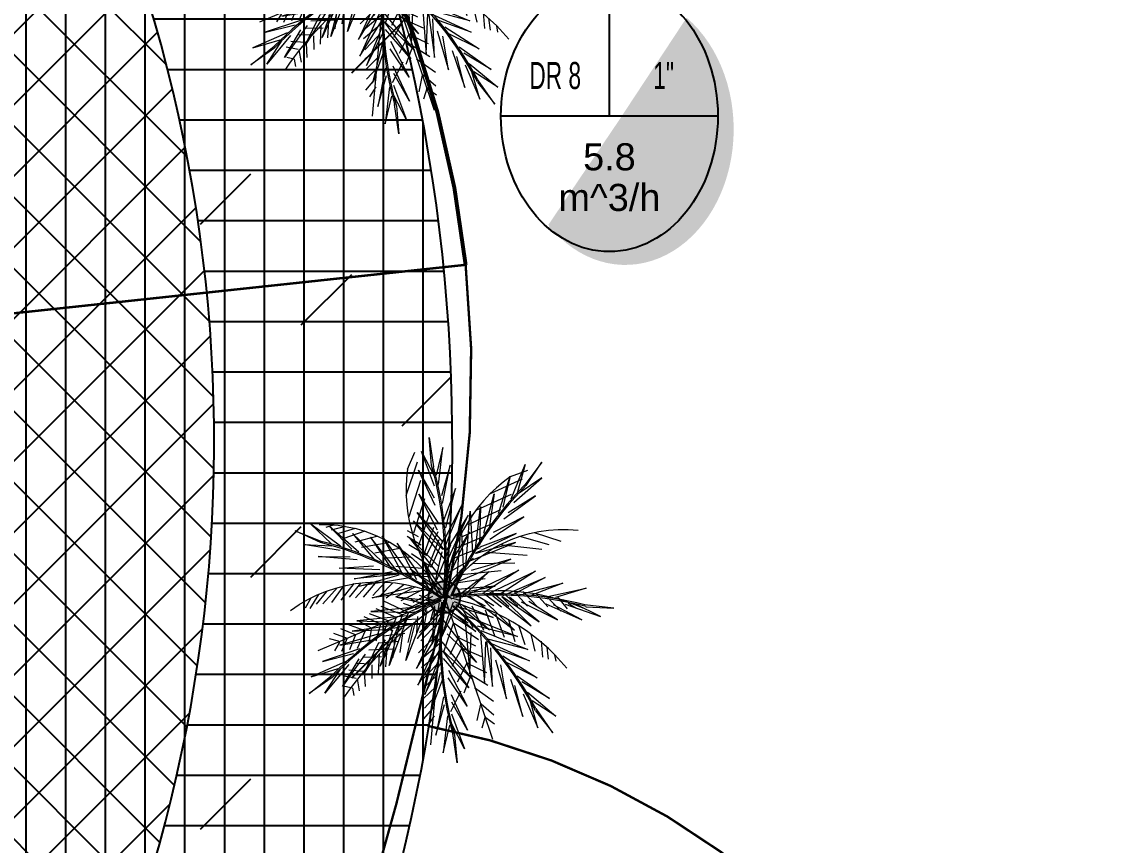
# Model space of a CAD drawing. Extents: x 671027 to 671614, y 802418 to 802669.
# Drawn here: x 671313.44 to 671327.09, y 802475.92 to 802486.3 of the extents above; entities that cross this region are included whole.
import ezdxf
from ezdxf.enums import TextEntityAlignment as Align

# ---------------------------------------------------------------- set-up
doc = ezdxf.new("R2010")
doc.units = 0
for name, color, linetype in [('Bubbler 110', 1, 'Continuous'), ('drip line', 7, 'Continuous'), ('L-VALV-NOTN', 7, 'Continuous'), ('Pipe-Lateral-10 Bars-32mm', 7, 'Continuous'), ('Pipe-Lateral-10 Bars-50mm', 7, 'Continuous'), ('ROAD BORDER', 7, 'Continuous'), ('Roads boundry', 7, 'Continuous'), ('shrubs-Gc', 7, 'Continuous')]:
    doc.layers.add(name, color=color, linetype=linetype)
doc.layers.add('palm bltshardia', color=8, linetype='Continuous', lineweight=15)
doc.styles.get("Standard").update_dxf_attribs({"font": 'arial.ttf'})
doc.linetypes.add('32mm', pattern='A,0.5,-0.2,["32mm",Standard,S=0.1,R=0,X=-0.1,Y=-0.05],-0.5', length=1.2)
doc.linetypes.add('50mm', pattern='A,0.5,-0.2,["50mm",Standard,S=0.1,R=0,X=-0.1,Y=-0.05],-0.5', length=1.2)
pattern_1 = [(90, (0, 0), (-0.5, 0), [])]

# ---------------------------------------------------------------- blocks, each defined once
blk = doc.blocks.new('aer')
at = {"layer": 'palm bltshardia', "color": 60}
for p, q in [((-0.891, 1.136, -0.051), (-0.879, 1.331, -0.051)), ((-0.255, 1.133, -0.051), (-0.058, 1.356, -0.051)), ((-0.81, 0.872, -0.051), (-0.819, 1.243, -0.051)), ((-0.278, 0.753, -0.051), (-0.062, 1.138, -0.051)), ((-0.277, 0.977, -0.051), (-0.076, 1.224, -0.051)), ((-0.707, 0.675, -0.051), (-0.718, 1.075, -0.051)), ((-0.258, 0.596, -0.051), (-0.065, 0.972, -0.051)), ((-0.603, 0.53, -0.051), (-0.613, 0.908, -0.051)), ((-0.21, 0.41, -0.051), (-0.041, 0.821, -0.051)), ((1.011, 0.826, -0.051), (1.077, 0.81, -0.051)), ((-0.51, 0.415, -0.051), (-0.513, 0.771, -0.051)), ((0.825, 0.752, -0.051), (0.985, 0.699, -0.051)), ((0.904, 0.782, -0.051), (1.026, 0.747, -0.051)), ((-0.425, 0.295, -0.051), (-0.425, 0.655, -0.051)), ((-0.149, 0.254, -0.051), (-0.025, 0.658, -0.051)), ((0.575, 0.6, -0.051), (0.788, 0.582, -0.051)), ((0.714, 0.682, -0.051), (0.895, 0.65, -0.051)), ((-0.339, 0.232, -0.051), (-0.331, 0.554, -0.051)), ((-0.095, 0.15, -0.051), (-0.012, 0.47, -0.051)), ((0.48, 0.526, -0.051), (0.717, 0.496, -0.051)), ((-0.217, 0.114, -0.051), (-0.257, 0.443, -0.051)), ((0.29, 0.343, -0.051), (0.575, 0.325, -0.051)), ((0.371, 0.427, -0.051), (0.632, 0.412, -0.051)), ((-1.388, 0.173, -0.051), (-1.523, 0.314, -0.051)), ((-1.139, 0.052, -0.051), (-1.417, 0.299, -0.051)), ((-0.925, -0.006, -0.051), (-1.225, 0.258, -0.051)), ((0.196, 0.228, -0.051), (0.479, 0.242, -0.051)), ((-0.748, -0.029, -0.051), (-1.032, 0.221, -0.051)), ((-0.6, -0.038, -0.051), (-0.863, 0.202, -0.051)), ((-0.454, -0.058, -0.051), (-0.718, 0.187, -0.051)), ((-0.349, -0.038, -0.051), (-0.579, 0.187, -0.051)), ((-0.18, -0.029, -0.051), (-0.449, 0.166, -0.051)), ((0.119, 0.117, -0.051), (0.41, 0.15, -0.051))]:
    blk.add_line(p, q, dxfattribs=at)
at = {"layer": 'palm bltshardia', "elevation": -0.051}
for points in [[(-0.74, 1.253), (-0.9, 1.5), (-0.747, 1.23)], [(0.677, 1.327), (0.807, 1.59), (0.653, 1.32)], [(-1.325, 0.422), (-1.605, 0.513), (-1.304, 0.434)], [(1.474, 0.41), (1.758, 0.487), (1.454, 0.424)], [(1.37, -0.471), (1.65, -0.562), (1.35, -0.483)], [(-1.038, -0.969), (-1.257, -1.165), (-1.038, -0.945)], [(0.31, -1.415), (0.371, -1.703), (0.289, -1.403)]]:
    blk.add_lwpolyline(points, dxfattribs=at)
at = {"layer": 'palm bltshardia', "color": 52, "elevation": -0.051}
for points in [[(-0.629, 1.061), (-0.748, 1.433), (-0.692, 1.141)], [(0.421, 1.002), (0.498, 1.407), (0.461, 1.073)], [(-0.674, 1.05), (-0.948, 1.329), (-0.715, 1.143)], [(0.484, 0.952), (0.786, 1.232), (0.523, 1.022)], [(-0.372, 0.679), (-0.449, 1.098), (-0.424, 0.739)], [(0.226, 0.576), (0.227, 1.052), (0.262, 0.648)], [(-0.243, 0.4), (-0.234, 0.912), (-0.291, 0.483)], [(-0.455, 0.644), (-0.79, 0.908), (-0.484, 0.718)], [(0.073, 0.241), (0.046, 0.832), (0.12, 0.405)], [(0.228, 0.559), (0.631, 0.814), (0.27, 0.628)], [(-1.112, 0.409), (-1.451, 0.603), (-1.212, 0.425)], [(-0.251, 0.358), (-0.722, 0.605), (-0.315, 0.456)], [(-0.334, 0.177), (-0.694, 0.569), (-0.446, 0.214)], [(0.472, 0.216), (0.851, 0.589), (0.585, 0.247)], [(1.26, 0.408), (1.609, 0.585), (1.361, 0.419)], [(-0.664, 0.301), (-1.004, 0.558), (-0.742, 0.31)], [(0.009, 0.105), (0.103, 0.536), (-0.019, 0.164)], [(0.094, 0.247), (0.608, 0.539), (0.207, 0.374)], [(0.807, 0.324), (1.16, 0.563), (0.886, 0.329)], [(-1.111, 0.363), (-1.501, 0.383), (-1.204, 0.404)], [(-0.02, 0.001), (-0.243, 0.382), (-0.081, 0.025)], [(0.083, 0.078), (0.397, 0.386), (0.148, 0.085)], [(1.257, 0.363), (1.648, 0.363), (1.352, 0.399)], [(-0.675, 0.212), (-1.1, 0.179), (-0.747, 0.247)], [(0.814, 0.234), (1.237, 0.18), (0.887, 0.265)], [(-0.373, 0.158), (-0.866, 0.018), (-0.465, 0.183)], [(0.069, -0.039), (0.462, 0.162), (0.133, -0.051)], [(0.51, 0.195), (0.995, 0.031), (0.603, 0.216)], [(-0.024, -0.011), (-0.416, -0.211), (-0.088, 0.002)], [(-0.021, -0.049), (-0.462, -0.051), (-0.073, -0.09)], [(0.022, -0.075), (-0.197, -0.458), (0.031, -0.14)], [(-0.013, -0.058), (-0.035, -0.498), (-0.056, -0.107)], [(0.034, -0.072), (0.404, -0.312), (0.055, -0.134)], [(0.066, -0.051), (0.288, -0.432), (0.127, -0.075)], [(0.419, -0.208), (0.911, -0.068), (0.511, -0.233)], [(0.38, -0.226), (0.739, -0.618), (0.491, -0.263)], [(-0.33, -0.233), (-0.849, -0.348), (-0.418, -0.311)], [(-0.334, -0.276), (-0.459, -0.773), (-0.402, -0.343)], [(0.721, -0.261), (1.146, -0.229), (0.792, -0.296)], [(0.027, -0.435), (-0.133, -0.942), (0.05, -0.549)], [(0.709, -0.351), (1.049, -0.607), (0.788, -0.36)], [(1.156, -0.413), (1.547, -0.432), (1.249, -0.453)], [(-0.603, -0.456), (-0.995, -0.622), (-0.65, -0.52)], [(-0.531, -0.511), (-0.716, -0.895), (-0.597, -0.555)], [(0.062, -0.459), (0.43, -0.816), (0.087, -0.551)], [(1.157, -0.458), (1.496, -0.653), (1.257, -0.474)], [(-0.92, -0.79), (-1.258, -0.987), (-0.984, -0.869)], [(0.084, -0.782), (0.031, -1.205), (0.115, -0.855)], [(0.167, -0.748), (0.408, -1.099), (0.172, -0.827)], [(-0.88, -0.812), (-1.092, -1.141), (-0.961, -0.873)], [(0.214, -1.224), (0.216, -1.615), (0.251, -1.319)], [(0.254, -1.2), (0.432, -1.548), (0.265, -1.301)]]:
    blk.add_lwpolyline(points, dxfattribs=at)
at = {"layer": 'palm bltshardia', "color": 64, "elevation": -0.051}
for points in [[(0.566, 1.137), (0.83, 1.426), (0.604, 1.231)], [(-0.51, 0.897), (-0.602, 1.299), (-0.551, 0.966)], [(0.292, 0.778), (0.353, 1.2), (0.342, 0.84)], [(-0.585, 0.868), (-0.897, 1.137), (-0.626, 0.937)], [(-0.298, 0.478), (-0.317, 0.955), (-0.337, 0.549)], [(0.146, 0.458), (0.125, 0.989), (0.199, 0.563)], [(0.364, 0.723), (0.688, 0.999), (0.39, 0.798)], [(-0.095, 0.207), (-0.091, 0.798), (-0.148, 0.369)], [(-0.313, 0.485), (-0.726, 0.725), (-0.358, 0.553)], [(0.187, 0.472), (0.635, 0.72), (0.235, 0.555)], [(-0.913, 0.369), (-1.252, 0.602), (-0.99, 0.392)], [(1.059, 0.379), (1.41, 0.595), (1.138, 0.398)], [(-0.474, 0.204), (-0.81, 0.542), (-0.55, 0.23)], [(-0.1, 0.185), (-0.625, 0.458), (-0.218, 0.308)], [(-0.129, 0.074), (-0.526, 0.513), (-0.278, 0.157)], [(0.047, 0.113), (-0.064, 0.539), (0.073, 0.172)], [(0.262, 0.124), (0.681, 0.542), (0.415, 0.2)], [(0.612, 0.236), (0.966, 0.557), (0.69, 0.258)], [(-0.922, 0.289), (-1.334, 0.276), (-1, 0.312)], [(0.119, 0.08), (0.5, 0.3), (0.143, 0.14)], [(0.601, 0.224), (1.061, 0.097), (0.681, 0.239)], [(1.065, 0.298), (1.475, 0.264), (1.143, 0.317)], [(-0.463, 0.191), (-0.929, 0.088), (-0.541, 0.21)], [(0.281, 0.113), (0.843, -0.071), (0.451, 0.114)], [(-0.148, 0.064), (-0.719, -0.091), (-0.319, 0.074)], [(0.083, 0.065), (0.409, -0.232), (0.148, 0.06)], [(0.194, -0.113), (0.765, 0.041), (0.364, -0.124)], [(-0.139, -0.107), (-0.717, -0.231), (-0.285, -0.194)], [(-0.139, -0.129), (-0.291, -0.7), (-0.234, -0.271)], [(0.013, -0.206), (-0.168, -0.769), (0.015, -0.376)], [(0.032, -0.217), (0.451, -0.634), (0.108, -0.37)], [(0.175, -0.124), (0.572, -0.562), (0.324, -0.207)], [(0.509, -0.24), (0.974, -0.138), (0.587, -0.26)], [(-0.424, -0.34), (-0.884, -0.463), (-0.484, -0.393)], [(-0.407, -0.338), (-0.551, -0.792), (-0.463, -0.396)], [(0.519, -0.254), (0.856, -0.591), (0.596, -0.279)], [(0.967, -0.338), (1.379, -0.325), (1.045, -0.361)], [(0.958, -0.419), (1.298, -0.652), (1.036, -0.441)], [(0.079, -0.553), (0.401, -0.905), (0.101, -0.631)], [(-0.786, -0.638), (-1.158, -0.815), (-0.845, -0.694)], [(0.073, -0.569), (-0.052, -1.029), (0.088, -0.648)], [(-0.721, -0.686), (-0.916, -1.049), (-0.78, -0.742)], [(0.223, -1), (0.44, -1.35), (0.242, -1.078)], [(0.149, -1.032), (0.117, -1.442), (0.168, -1.11)]]:
    blk.add_lwpolyline(points, dxfattribs=at)
at = {"layer": 'palm bltshardia', "color": 13, "elevation": -0.051}
for points in [[(0.679, 1.294, 0.163977), (0.009, 0.019, -5.135633)], [(-0.891, 1.136, 0.234869), (0.008, 0.007, 2.6185)], [(1.191, 0.889, 0.174923), (0.009, 0.019, -4.874429)], [(-1.388, 0.173, 0.234869), (0.051, 0.063, 2.6185)]]:
    blk.add_lwpolyline(points, format="xyb", dxfattribs=at)
at = {"layer": 'palm bltshardia', "color": 60, "elevation": -0.051}
for points in [[(0.57, 1.168), (0.645, 1.225)], [(0.406, 0.989), (0.614, 1.066)], [(0.459, 1.092), (0.619, 1.137)], [(0.346, 0.901), (0.522, 0.958)], [(0.268, 0.782), (0.488, 0.862)], [(0.232, 0.696), (0.429, 0.764)], [(0.15, 0.486), (0.355, 0.584)], [(0.192, 0.581), (0.389, 0.672)], [(0.113, 0.39), (0.329, 0.511)], [(0.048, 0.193), (0.251, 0.359)], [(0.092, 0.302), (0.284, 0.444)], [(-0.344, -0.005), (-0.564, 0.236)], [(-0.198, -0.001), (-0.478, 0.278)], [(-0.476, 0.001), (-0.659, 0.21)], [(0.132, -0.016), (0.347, 0.123)], [(0.29, -0.013), (0.55, 0.155)], [(-0.476, 0.001), (-0.651, -0.125)], [(0.436, -0.04), (0.597, 0.101)], [(0.555, -0.049), (0.726, 0.112)], [(0.724, -0.058), (0.9, 0.095)], [(0.858, -0.062), (1.03, 0.056)], [(0.997, -0.081), (1.205, 0.046)], [(-0.688, 0), (-0.795, -0.082)], [(-0.598, -0.007), (-0.74, -0.106)], [(-0.344, -0.005), (-0.553, -0.137)], [(-0.367, -0.091), (-0.498, -0.341)], [(-0.251, -0.055), (-0.363, -0.254)], [(-0.147, -0.032), (-0.263, -0.217)], [(-0.001, -0.11), (-0.118, -0.234)], [(-0.094, -0.105), (-0.081, -0.326)], [(0.103, -0.075), (0.236, -0.386)], [(0.189, -0.097), (0.322, -0.407)], [(0.29, -0.023), (0.519, -0.229)], [(0.437, -0.019), (0.574, -0.184)], [(0.556, -0.029), (0.699, -0.215)], [(0.724, -0.048), (0.874, -0.227)], [(0.857, -0.065), (1.008, -0.209)], [(1.18, -0.085), (1.34, -0.007)], [(1.18, -0.094), (1.325, -0.196)], [(1.32, -0.104), (1.43, -0.038)], [(1.32, -0.098), (1.418, -0.18)], [(-0.525, -0.157), (-0.625, -0.418)], [(-0.163, -0.164), (-0.144, -0.437)], [(-0.002, -0.222), (-0.116, -0.329)], [(-0.003, -0.151), (-0.028, -0.305)], [(0.042, -0.131), (0.164, -0.228)], [(0.06, -0.226), (0.195, -0.318)], [(0.305, -0.161), (0.429, -0.48)], [(0.425, -0.226), (0.506, -0.483)], [(-0.754, -0.298), (-0.822, -0.593)], [(-0.654, -0.229), (-0.713, -0.49)], [(-0.286, -0.34), (-0.232, -0.566)], [(-0.219, -0.243), (-0.203, -0.469)], [(-0.002, -0.308), (-0.108, -0.42)], [(0.047, -0.233), (0.01, -0.392)], [(0.112, -0.327), (0.049, -0.488)], [(0.075, -0.338), (0.231, -0.415)], [(0.522, -0.296), (0.588, -0.511)], [(0.974, -0.228), (1.131, -0.415)], [(-0.864, -0.39), (-0.901, -0.638)], [(-0.353, -0.437), (-0.28, -0.608)], [(-0.002, -0.409), (-0.051, -0.459), (-0.22, -0.606)], [(-0.002, -0.409), (0.047, -0.459), (0.121, -0.528)], [(0.129, -0.42), (0.091, -0.619)], [(0.126, -0.419), (0.288, -0.539)], [(0.621, -0.36), (0.699, -0.542)], [(0.729, -0.411), (0.789, -0.581)], [(0.829, -0.453), (0.894, -0.625)], [(-0.966, -0.495), (-0.98, -0.727)], [(-0.388, -0.512), (-0.311, -0.683)], [(-0.002, -0.478), (-0.172, -0.649)], [(-0.002, -0.548), (-0.171, -0.706)], [(-0.002, -0.478), (0.102, -0.583)], [(-0.002, -0.548), (0.105, -0.657)], [(0.187, -0.532), (0.125, -0.75)], [(0.158, -0.54), (0.351, -0.659)], [(0.922, -0.499), (0.988, -0.649)], [(1.013, -0.55), (1.089, -0.703)], [(-1.094, -0.665), (-1.113, -0.814)], [(-1.032, -0.575), (-1.052, -0.757)], [(-0.446, -0.674), (-0.361, -0.861)], [(-0.435, -0.581), (-0.335, -0.782)], [(-0.003, -0.64), (-0.149, -0.79)], [(-0.003, -0.64), (0.116, -0.754)], [(0.239, -0.622), (0.171, -0.827)], [(0.181, -0.642), (0.37, -0.747)], [(1.102, -0.589), (1.171, -0.694)], [(-1.152, -0.763), (-1.161, -0.855)], [(-0.485, -0.747), (-0.393, -0.918)], [(-0.003, -0.726), (-0.14, -0.854)], [(-0.003, -0.726), (0.14, -0.841)], [(0.286, -0.717), (0.199, -0.946)], [(0.211, -0.744), (0.429, -0.854)], [(-0.505, -0.816), (-0.4, -1.009)], [(-0.002, -0.904), (-0.144, -1.051)], [(-0.003, -0.829), (-0.127, -0.93)], [(-0.004, -0.904), (0.136, -1.052)], [(-0.003, -0.829), (0.138, -0.925)], [(0.316, -0.854), (0.242, -1.038)], [(0.28, -0.865), (0.459, -0.951)], [(-0.534, -0.991), (-0.439, -1.198)], [(-0.519, -0.935), (-0.414, -1.11)], [(-0.003, -1.014), (-0.124, -1.13)], [(-0.005, -1.014), (0.116, -1.131)], [(0.341, -0.985), (0.28, -1.117)], [(0.351, -0.979), (0.485, -1.034)], [(-0.543, -1.113), (-0.461, -1.266)], [(-0.003, -1.106), (-0.107, -1.216)], [(-0.005, -1.106), (0.099, -1.216)], [(0.381, -1.09), (0.311, -1.222)], [(0.392, -1.083), (0.533, -1.133)], [(-0.547, -1.202), (-0.446, -1.344)], [(-0.003, -1.199), (-0.015, -1.204), (-0.072, -1.28)], [(-0.005, -1.199), (0.007, -1.204), (0.063, -1.28)], [(0.42, -1.186), (0.348, -1.292)], [(0.428, -1.18), (0.553, -1.209)], [(-0.541, -1.292), (-0.468, -1.389)], [(0.496, -1.263), (0.45, -1.328)], [(0.496, -1.263), (0.574, -1.28)]]:
    blk.add_lwpolyline(points, dxfattribs=at)
at = {"layer": 'palm bltshardia', "color": 13, "elevation": -0.051}
for points in [[(1.572, -0.121), (-0.008, 0.006)], [(-0.001, -0.009), (-0.005, -1.443)], [(0.023, -0.021), (1.368, -0.745)]]:
    blk.add_lwpolyline(points, dxfattribs=at)
at = {"layer": 'palm bltshardia', "color": 60, "elevation": -0.051}
blk.add_lwpolyline([(0.564, -1.395, -0.096681), (0.06, -0.134, 0.41346)], format="xyb", dxfattribs=at)
at = {"layer": 'palm bltshardia', "color": 15}
for centre, radius, start, end in [((2.757, 2.687, -0.051), 3.781, 202.2898, 223.5983), ((3.668, -0.983, -0.051), 3.795, 142.5718, 163.5983), ((3.668, -0.983, -0.051), 3.781, 142.2898, 163.5983), ((2.757, 2.687, -0.051), 3.795, 202.5718, 223.5983), ((-1.82, -3.326, -0.051), 3.781, 61.1603, 82.4687), ((-1.82, -3.326, -0.051), 3.795, 61.1603, 82.1867), ((1.778, -3.358, -0.051), 3.795, 94.9049, 115.9313), ((1.778, -3.358, -0.051), 3.781, 94.6228, 115.9313), ((1.96, -3.271, -0.051), 3.795, 121.1603, 142.1867), ((1.96, -3.271, -0.051), 3.781, 121.1603, 142.4687), ((3.803, 0.03, -0.051), 3.795, 181.1603, 202.1867), ((3.803, 0.03, -0.051), 3.781, 181.1603, 202.4687), ((1.866, 3.277, -0.051), 3.795, 241.1603, 262.1867), ((1.866, 3.277, -0.051), 3.781, 241.1603, 262.4687)]:
    blk.add_arc(centre, radius, start, end, dxfattribs=at)
at = {"layer": 'palm bltshardia', "color": 60, "extrusion": (0, 0, -1)}
for centre, major_axis, start_param, end_param in [((1.156, 0.858, -0.051), (0.869, -1.145), 1.597919, 2.736382), ((0.009, 0.019, -0.051), (-0.0166, -0.0126), 4.61587, 6.963033), ((1.019, -1.193, -0.051), (-1.248, -0.947), 0.42674, 1.511951)]:
    blk.add_ellipse(centre, major_axis=major_axis, ratio=1, start_param=start_param, end_param=end_param, dxfattribs=at)
at = {"layer": 'palm bltshardia', "color": 13, "extrusion": (0, 0, -1)}
blk.add_ellipse((0.106, -1.436, -0.051), major_axis=(0.863, -1.136), ratio=1, start_param=2.601404, end_param=3.68612, dxfattribs=at)
blk = doc.blocks.new('Bubbler 110')
at = {"layer": 'Bubbler 110'}
h = blk.add_hatch(color=1, dxfattribs=at)
h.dxf.hatch_style = 1
h.paths.add_polyline_path([(-0.2, 0, 1), (0.2, 0, 1)])
at = {"layer": 'Bubbler 110', "color": 7}
blk.add_circle((0, 0), 0.2, dxfattribs=at)
blk = doc.blocks.new('vnotation-4')
h = blk.add_hatch(color=256)
edge = h.paths.add_edge_path()
edge.add_ellipse((0, 0), major_axis=(0, 0.5), ratio=0.8, start_angle=151.2394, end_angle=321.1378)
edge.add_ellipse((0.0585, -0.049), major_axis=(0, 0.5), ratio=0.8, start_angle=141.1378, end_angle=331.2394, ccw=False)
for p, q in [((0, 0), (0, 0.5)), ((0.4, 0), (-0.4, 0))]:
    blk.add_line(p, q)
blk.add_ellipse((0, 0), major_axis=(0, 0.5), ratio=0.8, start_param=-3.141592653589793, end_param=3.141592653589793)
for tag, p in [('AA', (-0.2, 0.15)), ('2', (0.2, 0.15)), ('20', (0, -0.15)), ('GPM', (0, -0.3))]:
    blk.add_attdef(tag, text='', height=0.1).set_placement(p, align=Align.MIDDLE_CENTER)
at = {"flags": 1}
blk.add_attdef('WATERSOURCE/ZONEID', text='', height=0.005, dxfattribs=at).set_placement((0, 0), align=Align.MIDDLE_CENTER)

msp = doc.modelspace()

# ---------------------------------------------------------------- hatches: boundary and pattern name
at = {"layer": 'drip line', "true_color": 0xfecc66, "transparency": 33554585}
h = msp.add_hatch(dxfattribs=at)
h.set_pattern_fill('ANSI31', color=31, scale=4, angle=45)
h.set_pattern_definition(pattern_1)
h.paths.add_polyline_path([(671296.697, 802496.716, -0.110571), (671302.512, 802525.664, -0.131747), (671359.815, 802473.982, 0.003779), (671356.99, 802472.823, 0.125113), (671304.023, 802521.485, 0.098023), (671299.696, 802496.782, -0.642268), (671306.9, 802468.533, 0.080284), (671319.166, 802451.976, 0.003771), (671316.684, 802450.21, -0.07826), (671304.236, 802467.155, -0.356419), (671305.017, 802470.868, 0.642268), (671299.161, 802493.83, -0.356419)])
h = msp.add_hatch(dxfattribs=at)
h.set_pattern_fill('ANSI31', color=31, scale=4, angle=45)
h.set_pattern_definition(pattern_1)
h.paths.add_polyline_path([(671310.645, 802467.915, 0.073431), (671321.687, 802453.713, 0.003788), (671319.166, 802451.976, -0.080284), (671306.9, 802468.533, 0.642268), (671299.696, 802496.782, -0.098023), (671304.023, 802521.485, -0.125113), (671356.99, 802472.823, 0.003771), (671354.188, 802471.625, 0.117953), (671305.666, 802517.143, 0.074591), (671302.687, 802499.117, -0.551937)])
h = msp.add_hatch(dxfattribs=at)
h.set_pattern_fill('ANSI31', color=31, scale=4, angle=45)
h.set_pattern_definition(pattern_1)
h.paths.add_polyline_path([(671354.188, 802471.625, 0.003764), (671351.41, 802470.387, 0.110134), (671307.476, 802512.595, 0.049505), (671305.755, 802501.153, -0.485751), (671314.313, 802467.597, 0.067375), (671324.247, 802455.42, 0.003809), (671321.687, 802453.713, -0.073431), (671310.645, 802467.915, 0.551937), (671302.687, 802499.117, -0.074591), (671305.666, 802517.143, -0.117953)])
at = {"layer": 'shrubs-Gc'}
h = msp.add_hatch(dxfattribs=at)
h.set_pattern_fill('AR-SAND', color=219, scale=0.01125)
h.paths.add_polyline_path([(671296.697, 802496.716, -0.110571), (671302.512, 802525.664, -0.131747), (671359.815, 802473.982, 0.003779), (671356.99, 802472.823, 0.125113), (671304.023, 802521.485, 0.098023), (671299.696, 802496.782, -0.642268), (671306.9, 802468.533, 0.080284), (671319.166, 802451.976, 0.003771), (671316.684, 802450.21, -0.07826), (671304.236, 802467.155, -0.356419), (671305.017, 802470.868, 0.642268), (671299.161, 802493.83, -0.356419)])
h = msp.add_hatch(dxfattribs=at)
h.set_pattern_fill('ANSI37', color=74, scale=0.2)
h.paths.add_polyline_path([(671310.645, 802467.915, 0.073431), (671321.687, 802453.713, 0.003788), (671319.166, 802451.976, -0.080284), (671306.9, 802468.533, 0.642268), (671299.696, 802496.782, -0.098023), (671304.023, 802521.485, -0.125113), (671356.99, 802472.823, 0.003771), (671354.188, 802471.625, 0.117953), (671305.666, 802517.143, 0.074591), (671302.687, 802499.117, -0.551937)])
at = {"layer": 'shrubs-Gc', "linetype": 'ByBlock'}
h = msp.add_hatch(dxfattribs=at)
h.set_pattern_fill('DOLMIT', color=240, scale=0.1)
h.paths.add_polyline_path([(671354.188, 802471.625, 0.003764), (671351.41, 802470.387, 0.110134), (671307.476, 802512.595, 0.049505), (671305.755, 802501.153, -0.485751), (671314.313, 802467.597, 0.067375), (671324.247, 802455.42, 0.003809), (671321.687, 802453.713, -0.073431), (671310.645, 802467.915, 0.551937), (671302.687, 802499.117, -0.074591), (671305.666, 802517.143, -0.117953)])

# ---------------------------------------------------------------- linework, layer by layer
msp.add_arc((671234.794, 802392.973), 148.972, 32.94164, 62.96292)
at = {"color": 119}
for centre, radius, start, end in [((671234.794, 802392.973), 145.972, 32.94164, 61.6886), ((671234.794, 802392.973), 142.972, 32.94164, 60.28388), ((671234.794, 802392.973), 139.972, 33.57766, 58.71727), ((671296.839, 802481.01), 22.029, 322.4907, 66.1237), ((671296.839, 802481.01), 19.029, 316.5153, 72.0991)]:
    msp.add_arc(centre, radius, start, end, dxfattribs=at)
at = {"layer": 'Pipe-Lateral-10 Bars-32mm', "color": 5, "linetype": '32mm', "const_width": 0.03}
msp.add_lwpolyline([(671293.151, 802480.457), (671319.035, 802483.234)], dxfattribs=at)
msp.add_lwpolyline([(671319.035, 802483.234, -0.082569), (671318.791, 802479.021, -0.024611), (671316.657, 802471.369, -0.141174), (671314.412, 802467.436)], format="xyb", dxfattribs=at)
at = {"layer": 'Pipe-Lateral-10 Bars-32mm', "color": 5, "linetype": '32mm', "const_width": 0.03, "elevation": 0.017}
msp.add_lwpolyline([(671325.114, 802472.787), (671324.011, 802474.161, 0.179569), (671318.554, 802477.427, 0.7397)], format="xyb", dxfattribs=at)
at = {"layer": 'Pipe-Lateral-10 Bars-50mm', "color": 4, "linetype": '50mm', "const_width": 0.05}
msp.add_lwpolyline([(671317.205, 802489.415, -0.030516), (671318.036, 802487.004, -0.076258), (671319.035, 802483.234, -0.076258)], format="xyb", dxfattribs=at)
at = {"layer": 'ROAD BORDER'}
msp.add_arc((671435.025, 802286.505), 202, 84.94878, 135.55163, dxfattribs=at)
at = {"layer": 'ROAD BORDER', "color": 0}
msp.add_arc((671435.028, 802286.449), 199.75, 84.95776, 135.56061, dxfattribs=at)
msp.add_arc((671435.028, 802286.449), 199.75, 84.95776, 135.56061, dxfattribs=at)
at = {"layer": 'Roads boundry', "color": 3}
msp.add_lwpolyline([(671248.591, 802451.988, -0.061033), (671300.237, 802580.059, -0.480427), (671399.317, 802596.5), (671471.758, 802531.196, -0.720128), (671452.819, 802487.724, 0.224449), (671290.835, 802427.96, -0.764766), (671248.569, 802451.907)], format="xyb", close=True, dxfattribs=at)
at = {"layer": 'Roads boundry'}
msp.add_arc((671435.028, 802286.449), 199.75, 84.95776, 135.56061, dxfattribs=at)
msp.add_arc((671435.028, 802286.449), 199.75, 84.95776, 135.56061, dxfattribs=at)
msp.add_arc((671435.028, 802286.449), 199.75, 84.95776, 135.56061, dxfattribs=at)
msp.add_arc((671435.028, 802286.449), 199.75, 84.95776, 135.56061, dxfattribs=at)

# ---------------------------------------------------------------- block references
at = {"layer": 'Bubbler 110', "rotation": 293.1852201696411}
msp.add_blockref('Bubbler 110', (671318.767, 802479.047, 0.061), dxfattribs=at)
at = {"layer": 'L-VALV-NOTN'}
ref = msp.add_blockref('vnotation-4', (671320.846, 802485.107), dxfattribs=dict(at, xscale=3.413760000000002, yscale=3.413760000000002, zscale=1.4))
ref.add_attrib('AA', 'DR 8', dxfattribs={"layer": '0', "height": 0.3414, "width": 0.6}).set_placement((671320.163, 802485.619), align=Align.MIDDLE_CENTER)
ref.add_attrib('2', '1"', dxfattribs={"layer": '0', "height": 0.3414, "width": 0.6}).set_placement((671321.529, 802485.619), align=Align.MIDDLE_CENTER)
ref.add_attrib('20', '5.8', dxfattribs={"layer": '0', "height": 0.3414}).set_placement((671320.846, 802484.595), align=Align.MIDDLE_CENTER)
ref.add_attrib('GPM', 'm^ 3/h', dxfattribs={"layer": '0', "height": 0.3414}).set_placement((671320.846, 802484.083), align=Align.MIDDLE_CENTER)
at = {"layer": 'palm bltshardia', "color": 41, "linetype": 'ByBlock', "xscale": 1.2, "yscale": 1.2, "zscale": 1.2, "rotation": 293.1852201696411}
for p in [(671318.035, 802486.969, 0.061), (671318.767, 802479.047, 0.061)]:
    msp.add_blockref('aer', p, dxfattribs=at)

doc.saveas('drawing.dxf')
